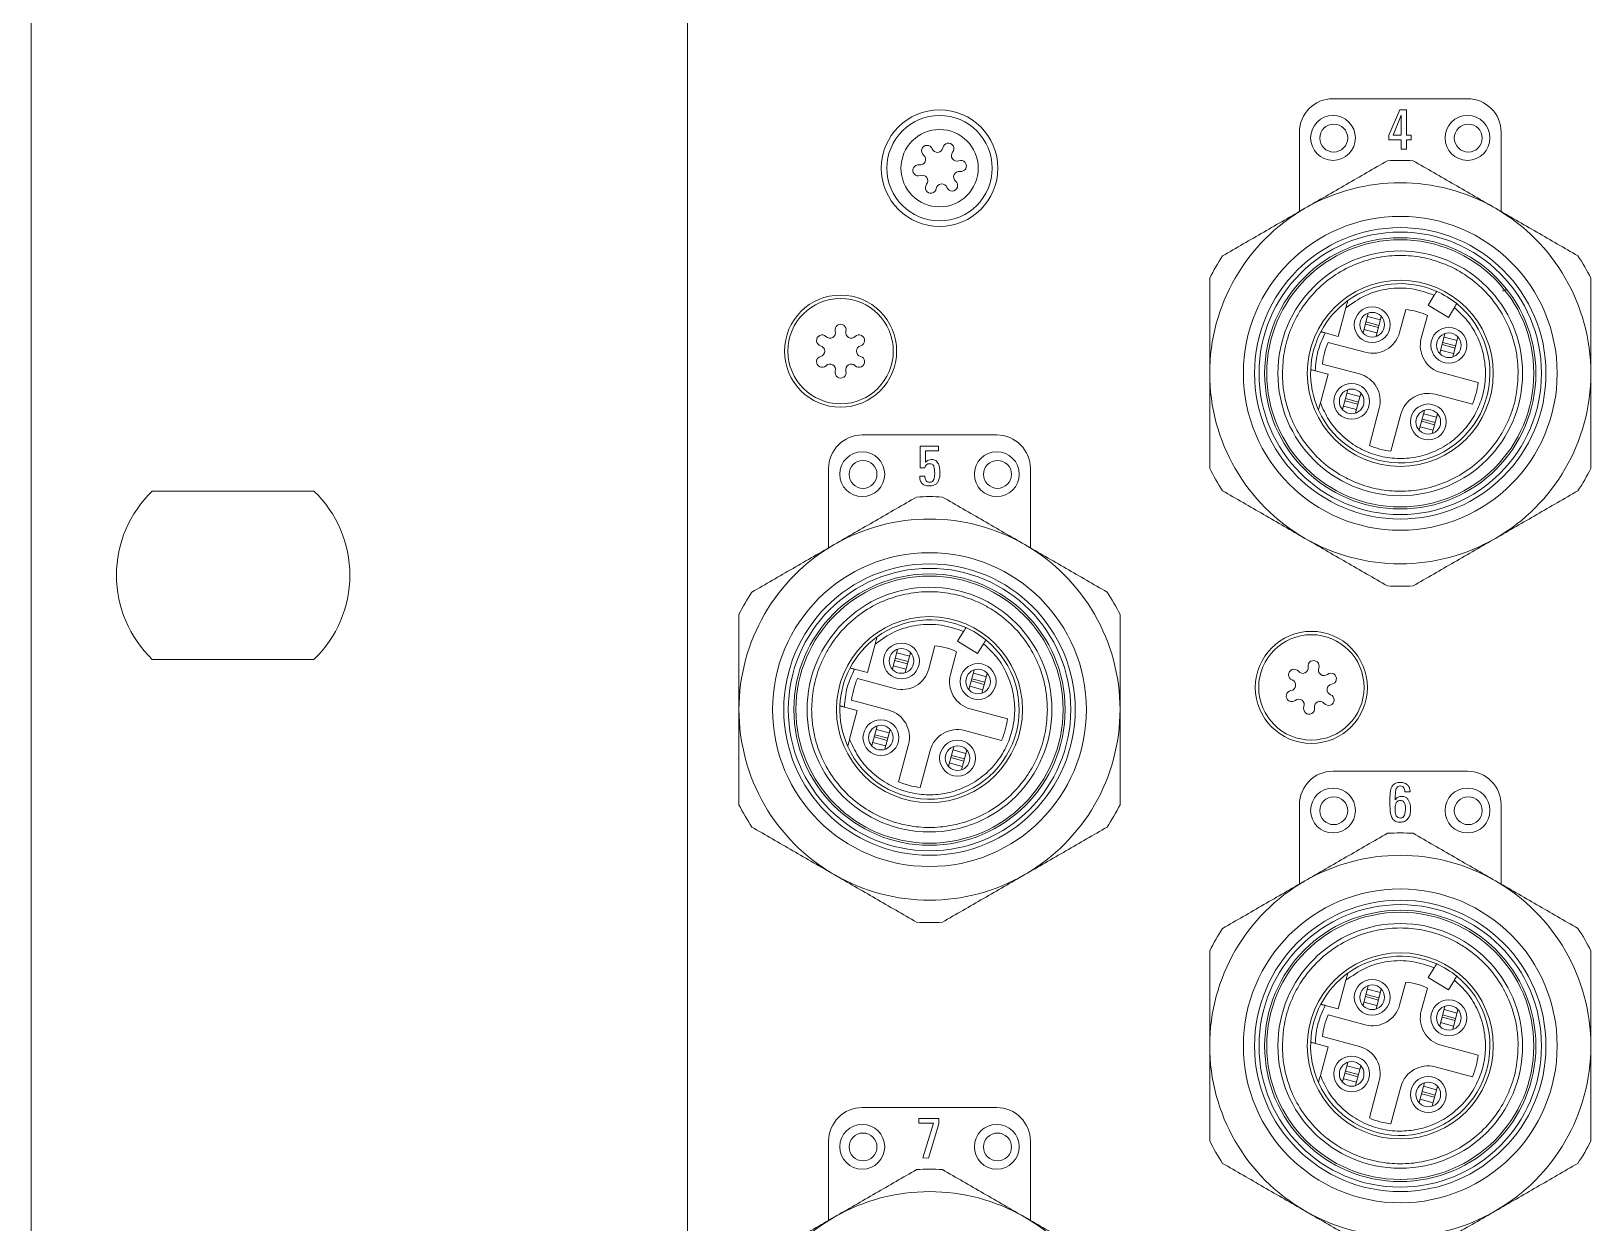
# Model space of a CAD drawing. Extents: x -194 to 239, y -574 to -265.
# Drawn here: x -152.74 to -130.76, y -315.34 to -298.54 of the extents above; entities that cross this region are included whole.
import ezdxf

# ---------------------------------------------------------------- set-up
doc = ezdxf.new("R2010")
doc.units = 0
doc.header["$LTSCALE"] = 0.5
doc.layers.get('0').update_dxf_attribs({"linetype": 'CONTINUOUS'})
doc.layers.add('1', color=7, linetype='CONTINUOUS')
doc.layers.add('UMRISSE', color=7, linetype='CONTINUOUS')

msp = doc.modelspace()

# ---------------------------------------------------------------- linework, layer by layer
at = {"lineweight": 5}
for p, q in [((-143.4931, -294.90931), (-143.4931, -335.5111)), ((-143.49137, -294.92834), (-143.49137, -335.53013))]:
    msp.add_line(p, q, dxfattribs=at)
at = {"color": 7, "linetype": 'Continuous', "lineweight": 5}
for p, q in [((-143.49293, -297.4974), (-143.49293, -335.55088)), ((-132.49408, -299.48857), (-134.39043, -299.48857)), ((-133.60454, -300.00357), (-133.45058, -299.64538)), ((-133.45058, -299.64538), (-133.35473, -299.64538)), ((-133.35473, -299.64538), (-133.35473, -300.00277)), ((-133.42767, -299.72174), (-133.54084, -300.00277)), ((-133.42767, -300.00277), (-133.42767, -299.72174)), ((-134.86452, -299.96266), (-134.86452, -301.07933)), ((-133.60466, -300.06841), (-133.60454, -300.00357)), ((-133.42767, -300.06841), (-133.60466, -300.06841)), ((-133.54084, -300.00277), (-133.42767, -300.00277)), ((-133.42767, -300.1997), (-133.42767, -300.06841)), ((-133.35473, -300.00277), (-133.28966, -300.00277)), ((-133.35473, -300.06841), (-133.35473, -300.1997)), ((-133.28966, -300.06841), (-133.35473, -300.06841)), ((-133.28966, -300.00277), (-133.28966, -300.06841)), ((-132.01999, -301.07933), (-132.01999, -299.96266)), ((-133.35473, -300.1997), (-133.42767, -300.1997)), ((-132.30823, -302.06017), (-132.31002, -302.06685)), ((-132.96217, -302.25933), (-133.04698, -302.39773)), ((-134.31703, -302.83954), (-134.20883, -302.43572)), ((-133.96618, -302.78794), (-133.89256, -302.51318)), ((-133.72166, -302.60806), (-133.90483, -302.55897)), ((-133.70938, -302.56226), (-133.78301, -302.83702)), ((-133.4517, -302.7851), (-133.36533, -302.46277)), ((-133.06005, -302.54457), (-133.14641, -302.8669)), ((-132.76403, -302.57113), (-133.04698, -302.39773)), ((-132.76403, -302.57113), (-132.67922, -302.43273)), ((-133.95391, -302.74215), (-133.77074, -302.79123)), ((-133.75029, -302.71491), (-133.93346, -302.66582)), ((-133.92528, -302.6353), (-133.74211, -302.68438)), ((-134.49956, -302.79063), (-134.31703, -302.83954)), ((-134.45886, -302.92424), (-133.93557, -303.06445)), ((-132.88546, -303.07752), (-132.81183, -302.80276)), ((-132.66956, -303.00449), (-132.85273, -302.9554)), ((-132.84456, -302.92488), (-132.66138, -302.97396)), ((-132.64093, -302.89763), (-132.8241, -302.84855)), ((-132.62866, -302.85184), (-132.70228, -303.1266)), ((-132.87319, -303.03173), (-132.69001, -303.08081)), ((-134.46018, -303.37379), (-134.64271, -303.32489)), ((-134.56839, -303.77761), (-134.46018, -303.37379)), ((-134.01737, -303.36974), (-134.54066, -303.22953)), ((-132.86705, -303.35076), (-132.34376, -303.49098)), ((-134.25576, -303.86867), (-134.18214, -303.5939)), ((-134.01123, -303.68878), (-134.19441, -303.6397)), ((-133.99896, -303.64299), (-134.07259, -303.91775)), ((-132.42556, -303.79627), (-132.94886, -303.65605)), ((-134.24349, -303.82287), (-134.06032, -303.87195)), ((-134.03987, -303.79563), (-134.22304, -303.74655)), ((-134.21486, -303.71602), (-134.03169, -303.7651)), ((-133.87823, -304.37691), (-133.73801, -303.85361)), ((-133.17504, -304.15824), (-133.10141, -303.88348)), ((-133.43272, -303.93541), (-133.57294, -304.45871)), ((-132.95914, -304.08521), (-133.14231, -304.03613)), ((-133.13413, -304.0056), (-132.95096, -304.05468)), ((-132.93051, -303.97836), (-133.11368, -303.92928)), ((-132.91824, -303.93256), (-132.99186, -304.20733)), ((-139.13132, -304.22945), (-141.02767, -304.22945)), ((-133.16276, -304.11245), (-132.97959, -304.16153)), ((-140.21078, -304.6926), (-140.21078, -304.38626)), ((-140.21078, -304.38626), (-139.95493, -304.38626)), ((-139.95493, -304.45191), (-140.13784, -304.45191)), ((-140.13784, -304.45191), (-140.13784, -304.61761)), ((-139.95493, -304.38626), (-139.95493, -304.45191)), ((-141.50176, -304.70354), (-141.50176, -305.82021)), ((-140.14514, -304.6926), (-140.21078, -304.6926)), ((-138.65723, -305.82021), (-138.65723, -304.70354)), ((-134.57623, -304.66046), (-134.57604, -304.65975)), ((-140.21807, -304.8093), (-140.14514, -304.8093)), ((-133.11004, -305.05257), (-133.11022, -305.05324)), ((-138.94551, -306.80101), (-138.94729, -306.80765)), ((-140.95431, -307.58034), (-140.84611, -307.17652)), ((-139.59945, -307.00013), (-139.68426, -307.13853)), ((-139.4013, -307.31192), (-139.68426, -307.13853)), ((-139.4013, -307.31192), (-139.31649, -307.17353)), ((-140.60346, -307.52874), (-140.52984, -307.25398)), ((-140.38756, -307.4557), (-140.57074, -307.40662)), ((-140.56256, -307.37609), (-140.37938, -307.42517)), ((-140.35893, -307.34885), (-140.54211, -307.29977)), ((-140.34666, -307.30306), (-140.42028, -307.57782)), ((-140.08898, -307.52589), (-140.00261, -307.20357)), ((-139.69732, -307.28537), (-139.78369, -307.6077)), ((-141.13684, -307.53143), (-140.95431, -307.58034)), ((-140.59119, -307.48294), (-140.40801, -307.53203)), ((-139.52273, -307.81832), (-139.44911, -307.54356)), ((-139.27821, -307.63843), (-139.46138, -307.58935)), ((-139.26594, -307.59264), (-139.33956, -307.8674)), ((-141.09614, -307.66504), (-140.57284, -307.80525)), ((-139.51046, -307.77252), (-139.32729, -307.8216)), ((-139.30684, -307.74528), (-139.49001, -307.6962)), ((-139.48183, -307.66567), (-139.29866, -307.71475)), ((-141.09746, -308.11459), (-141.27999, -308.06568)), ((-140.65464, -308.11054), (-141.17794, -307.97032)), ((-141.20566, -308.51841), (-141.09746, -308.11459)), ((-139.50433, -308.09156), (-138.98103, -308.23178)), ((-140.89304, -308.60946), (-140.81941, -308.3347)), ((-140.67714, -308.53643), (-140.86032, -308.48735)), ((-140.85214, -308.45682), (-140.66896, -308.5059)), ((-140.64851, -308.42958), (-140.83169, -308.3805)), ((-140.63624, -308.38378), (-140.70986, -308.65854)), ((-139.06283, -308.53707), (-139.58613, -308.39685)), ((-140.88077, -308.56367), (-140.69759, -308.61275)), ((-140.5155, -309.1177), (-140.37529, -308.59441)), ((-140.07, -308.67621), (-140.21021, -309.1995)), ((-139.81231, -308.89904), (-139.73869, -308.62428)), ((-139.56779, -308.71916), (-139.75096, -308.67007)), ((-139.55552, -308.67336), (-139.62914, -308.94812)), ((-139.80004, -308.85325), (-139.61687, -308.90233)), ((-139.59642, -308.82601), (-139.77959, -308.77693)), ((-139.77141, -308.7464), (-139.58824, -308.79548)), ((-132.49408, -308.97033), (-134.39043, -308.97033)), ((-133.30368, -309.25843), (-133.37661, -309.25843)), ((-141.21351, -309.4013), (-141.21331, -309.40055)), ((-134.86452, -309.44442), (-134.86452, -310.56109)), ((-132.01999, -310.56109), (-132.01999, -309.44442)), ((-132.30823, -311.54193), (-132.31002, -311.54861)), ((-132.96217, -311.7411), (-133.04698, -311.8795)), ((-134.31703, -312.3213), (-134.20883, -311.91749)), ((-133.96618, -312.26971), (-133.89256, -311.99495)), ((-133.4517, -312.26686), (-133.36533, -311.94454)), ((-132.76403, -312.05289), (-133.04698, -311.8795)), ((-132.76403, -312.05289), (-132.67922, -311.9145)), ((-133.95391, -312.22391), (-133.77074, -312.27299)), ((-133.75029, -312.19667), (-133.93346, -312.14759)), ((-133.92528, -312.11706), (-133.74211, -312.16614)), ((-133.72166, -312.08982), (-133.90483, -312.04074)), ((-133.70938, -312.04403), (-133.78301, -312.31879)), ((-133.06005, -312.02634), (-133.14641, -312.34866)), ((-134.49956, -312.2724), (-134.31703, -312.3213)), ((-134.45886, -312.406), (-133.93557, -312.54622)), ((-132.88546, -312.55929), (-132.81183, -312.28452)), ((-132.66956, -312.48625), (-132.85273, -312.43717)), ((-132.84456, -312.40664), (-132.66138, -312.45572)), ((-132.64093, -312.3794), (-132.8241, -312.33032)), ((-132.62866, -312.33361), (-132.70228, -312.60837)), ((-132.87319, -312.51349), (-132.69001, -312.56257)), ((-134.46018, -312.85556), (-134.64271, -312.80665)), ((-134.56839, -313.25937), (-134.46018, -312.85556)), ((-134.01737, -312.85151), (-134.54066, -312.71129)), ((-132.86705, -312.83253), (-132.34376, -312.97274)), ((-134.25576, -313.35043), (-134.18214, -313.07567)), ((-134.01123, -313.17054), (-134.19441, -313.12146)), ((-134.24349, -313.30464), (-134.06032, -313.35372)), ((-134.03987, -313.2774), (-134.22304, -313.22831)), ((-134.21486, -313.19779), (-134.03169, -313.24687)), ((-133.99896, -313.12475), (-134.07259, -313.39951)), ((-133.87823, -313.85867), (-133.73801, -313.33537)), ((-132.42556, -313.27803), (-132.94886, -313.13782)), ((-133.43272, -313.41718), (-133.57294, -313.94047)), ((-133.17504, -313.64001), (-133.10141, -313.36525)), ((-132.95914, -313.56698), (-133.14231, -313.51789)), ((-133.13413, -313.48737), (-132.95096, -313.53645)), ((-132.93051, -313.46012), (-133.11368, -313.41104)), ((-132.91824, -313.41433), (-132.99186, -313.68909)), ((-139.13132, -313.71121), (-141.02767, -313.71121)), ((-133.16276, -313.59422), (-132.97959, -313.6433)), ((-140.23072, -313.93367), (-140.23072, -313.86803)), ((-140.23072, -313.86803), (-139.94787, -313.86803)), ((-140.02274, -313.93367), (-140.23072, -313.93367)), ((-140.17556, -314.42235), (-140.02274, -313.93367)), ((-139.94787, -313.93869), (-140.09169, -314.42292)), ((-139.94787, -313.86803), (-139.94787, -313.93869)), ((-141.50176, -314.1853), (-141.50176, -315.30198)), ((-138.65723, -315.30198), (-138.65723, -314.1853)), ((-134.57623, -314.14223), (-134.57604, -314.14152)), ((-140.09169, -314.42292), (-140.17556, -314.42235)), ((-133.11004, -314.53433), (-133.11022, -314.53501))]:
    msp.add_line(p, q, dxfattribs=at)
at = {"color": 7, "linetype": 'Continuous', "lineweight": 5, "flags": 128}
for points in [[(-133.89256, -302.51318), (-133.89232, -302.5123), (-133.89166, -302.50983)], [(-133.70849, -302.55891), (-133.70915, -302.56138), (-133.70938, -302.56226)], [(-133.96708, -302.79129), (-133.96642, -302.78882), (-133.96618, -302.78794)], [(-133.78301, -302.83702), (-133.78324, -302.8379), (-133.78391, -302.84037)], [(-132.81183, -302.80276), (-132.8116, -302.80188), (-132.81094, -302.79941)], [(-132.62776, -302.84849), (-132.62843, -302.85096), (-132.62866, -302.85184)], [(-132.88635, -303.08087), (-132.88569, -303.0784), (-132.88546, -303.07752)], [(-132.70228, -303.1266), (-132.70252, -303.12748), (-132.70318, -303.12995)], [(-134.18214, -303.5939), (-134.1819, -303.59303), (-134.18124, -303.59055)], [(-133.99807, -303.63963), (-133.99873, -303.64211), (-133.99896, -303.64299)], [(-134.25666, -303.87202), (-134.256, -303.86954), (-134.25576, -303.86867)], [(-133.10141, -303.88348), (-133.10118, -303.8826), (-133.10052, -303.88013)], [(-134.07259, -303.91775), (-134.07282, -303.91863), (-134.07348, -303.9211)], [(-132.91734, -303.92921), (-132.918, -303.93169), (-132.91824, -303.93256)], [(-133.17593, -304.1616), (-133.17527, -304.15912), (-133.17504, -304.15824)], [(-132.99186, -304.20733), (-132.9921, -304.20821), (-132.99276, -304.21068)], [(-140.52984, -307.25398), (-140.5296, -307.2531), (-140.52894, -307.25063)], [(-140.34576, -307.29971), (-140.34643, -307.30218), (-140.34666, -307.30306)], [(-140.60436, -307.53209), (-140.60369, -307.52962), (-140.60346, -307.52874)], [(-140.42028, -307.57782), (-140.42052, -307.5787), (-140.42118, -307.58117)], [(-139.44911, -307.54356), (-139.44888, -307.54268), (-139.44821, -307.54021)], [(-139.26504, -307.58929), (-139.2657, -307.59176), (-139.26594, -307.59264)], [(-139.52363, -307.82167), (-139.52297, -307.8192), (-139.52273, -307.81832)], [(-139.33956, -307.8674), (-139.3398, -307.86828), (-139.34046, -307.87075)], [(-140.81941, -308.3347), (-140.81918, -308.33382), (-140.81852, -308.33135)], [(-140.63534, -308.38043), (-140.63601, -308.3829), (-140.63624, -308.38378)], [(-140.89393, -308.61281), (-140.89327, -308.61034), (-140.89304, -308.60946)], [(-140.70986, -308.65854), (-140.7101, -308.65942), (-140.71076, -308.66189)], [(-139.73869, -308.62428), (-139.73845, -308.6234), (-139.73779, -308.62093)], [(-139.55462, -308.67001), (-139.55528, -308.67248), (-139.55552, -308.67336)], [(-139.81321, -308.90239), (-139.81255, -308.89992), (-139.81231, -308.89904)], [(-139.62914, -308.94812), (-139.62937, -308.949), (-139.63004, -308.95147)], [(-133.89256, -311.99495), (-133.89232, -311.99407), (-133.89166, -311.99159)], [(-133.70849, -312.04068), (-133.70915, -312.04315), (-133.70938, -312.04403)], [(-133.96708, -312.27306), (-133.96642, -312.27059), (-133.96618, -312.26971)], [(-133.78301, -312.31879), (-133.78324, -312.31967), (-133.78391, -312.32214)], [(-132.81183, -312.28452), (-132.8116, -312.28365), (-132.81094, -312.28117)], [(-132.62776, -312.33025), (-132.62843, -312.33273), (-132.62866, -312.33361)], [(-132.88635, -312.56264), (-132.88569, -312.56017), (-132.88546, -312.55929)], [(-132.70228, -312.60837), (-132.70252, -312.60925), (-132.70318, -312.61172)], [(-134.18214, -313.07567), (-134.1819, -313.07479), (-134.18124, -313.07232)], [(-133.99807, -313.1214), (-133.99873, -313.12387), (-133.99896, -313.12475)], [(-134.25666, -313.35378), (-134.256, -313.35131), (-134.25576, -313.35043)], [(-134.07259, -313.39951), (-134.07282, -313.40039), (-134.07348, -313.40286)], [(-133.10141, -313.36525), (-133.10118, -313.36437), (-133.10052, -313.3619)], [(-132.91734, -313.41098), (-132.918, -313.41345), (-132.91824, -313.41433)], [(-133.17593, -313.64336), (-133.17527, -313.64089), (-133.17504, -313.64001)], [(-132.99186, -313.68909), (-132.9921, -313.68997), (-132.99276, -313.69244)]]:
    msp.add_lwpolyline(points, dxfattribs=at)
at = {"color": 7, "linetype": 'Continuous', "lineweight": 5}
for centre, radius in [((-139.93727, -300.46835), 0.82175), ((-139.93727, -300.46835), 0.74274), ((-139.93727, -300.46835), 0.54492), ((-134.39043, -300.04167), 0.31606), ((-134.37969, -300.04451), 0.19679), ((-132.49408, -300.04167), 0.31606), ((-132.48334, -300.04451), 0.19679), ((-133.44226, -303.36029), 2.21241), ((-133.44226, -303.36029), 2.05438), ((-133.44226, -303.36029), 1.99117), ((-133.44226, -303.36029), 1.91216), ((-133.44226, -303.36029), 1.88324), ((-133.44226, -303.36029), 1.72521), ((-133.44226, -303.36029), 1.31164), ((-141.33298, -303.04707), 0.79015), ((-141.33298, -303.04707), 0.74274), ((-133.83778, -302.6751), 0.25285), ((-133.83778, -302.6751), 0.17383), ((-132.75706, -302.96468), 0.25285), ((-132.75706, -302.96468), 0.17383), ((-134.12736, -303.75583), 0.25285), ((-134.12736, -303.75583), 0.17383), ((-133.04664, -304.0454), 0.25285), ((-133.04664, -304.0454), 0.17383), ((-141.02767, -304.78255), 0.31606), ((-139.13132, -304.78255), 0.31606), ((-141.01692, -304.7854), 0.19679), ((-139.12057, -304.7854), 0.19679), ((-140.07949, -308.10117), 2.21241), ((-140.07949, -308.10117), 2.05438), ((-140.07949, -308.10117), 1.99117), ((-140.07949, -308.10117), 1.91216), ((-140.07949, -308.10117), 1.88324), ((-140.07949, -308.10117), 1.72521), ((-140.07949, -308.10117), 1.31164), ((-140.47506, -307.4159), 0.25285), ((-134.69575, -307.78796), 0.79015), ((-134.69575, -307.78796), 0.74274), ((-140.47506, -307.4159), 0.17383), ((-139.39434, -307.70548), 0.25285), ((-139.39434, -307.70548), 0.17383), ((-140.76464, -308.49662), 0.25285), ((-140.76464, -308.49662), 0.17383), ((-139.68391, -308.7862), 0.25285), ((-139.68391, -308.7862), 0.17383), ((-134.39043, -309.52344), 0.31606), ((-134.37969, -309.52628), 0.19679), ((-132.49408, -309.52344), 0.31606), ((-132.48334, -309.52628), 0.19679), ((-133.44226, -312.84205), 2.21241), ((-133.44226, -312.84205), 2.05438), ((-133.44226, -312.84205), 1.99117), ((-133.44226, -312.84205), 1.91216), ((-133.44226, -312.84205), 1.88324), ((-133.44226, -312.84205), 1.72521), ((-133.44226, -312.84205), 1.31164), ((-133.83778, -312.15687), 0.25285), ((-133.83778, -312.15687), 0.17383), ((-132.75706, -312.44645), 0.25285), ((-132.75706, -312.44645), 0.17383), ((-134.12736, -313.23759), 0.25285), ((-134.12736, -313.23759), 0.17383), ((-133.04664, -313.52717), 0.25285), ((-133.04664, -313.52717), 0.17383), ((-141.02767, -314.26432), 0.31606), ((-139.13132, -314.26432), 0.31606), ((-141.01692, -314.26716), 0.19679), ((-139.12057, -314.26716), 0.19679)]:
    msp.add_circle(centre, radius, dxfattribs=at)
for centre, radius, start, end in [((-134.39043, -299.96266), 0.47409, 90, 180), ((-132.49408, -299.96266), 0.47409, 0, 90), ((-140.1139, -300.22426), 0.07798, 20.891459, 230.891459), ((-139.8142, -300.19334), 0.07798, 320.891459, 170.891459), ((-140.21228, -300.34528), 0.07798, 260.891459, 50.891459), ((-139.96819, -300.16865), 0.07798, 200.891459, 350.891459), ((-139.69318, -300.29172), 0.07798, 140.891459, 290.891459), ((-139.63757, -300.43742), 0.07798, 260.891459, 110.891459), ((-133.44226, -303.36029), 3.00256, 86.525352, 93.474648), ((-140.23697, -300.49928), 0.07798, 80.891459, 290.891459), ((-140.18135, -300.64498), 0.07798, 320.891459, 110.891459), ((-139.66226, -300.59142), 0.07798, 80.891459, 230.891459), ((-140.06033, -300.74336), 0.07798, 140.891459, 350.891459), ((-139.90634, -300.76805), 0.07798, 20.891459, 170.891459), ((-139.76063, -300.71243), 0.07798, 200.891459, 50.891459), ((-133.44226, -303.36029), 2.6865, 60, 120), ((-133.44226, -303.36029), 2.6865, 120, 180), ((-133.44226, -303.36029), 2.6865, 0, 60), ((-133.44226, -303.36029), 3.00256, 146.525352, 153.474648), ((-133.44226, -303.36029), 3.00256, 26.525352, 33.474648), ((-133.44221, -303.36025), 1.26424, 66.041831, 125.805033), ((-133.44221, -303.36025), 1.26424, 125.805033, 152.364375), ((-133.44221, -303.36025), 1.26424, 50.958169, 66.041831), ((-131.98977, -302.15266), 0.04741, 255, 338.435423), ((-133.44221, -303.36025), 1.26424, 204.194967, 50.958169), ((-133.44221, -303.36025), 0.90077, 64.895817, 85.104183), ((-141.48367, -302.78617), 0.07798, 225.008106, 15.008106), ((-141.33303, -302.74578), 0.07798, 345.008106, 195.008106), ((-141.18237, -302.78613), 0.07798, 165.008106, 315.008106), ((-133.44221, -303.36025), 1.26424, 152.364375, 177.635625), ((-133.83331, -302.68284), 0.39507, 255, 345), ((-141.59393, -302.89646), 0.07798, 45.008106, 255.008106), ((-141.63427, -303.04712), 0.07798, 285.008106, 75.008106), ((-141.07208, -302.89639), 0.07798, 285.008106, 135.008106), ((-141.03169, -303.04703), 0.07798, 105.008106, 255.008106), ((-133.44221, -303.36025), 1.10621, 156.786789, 173.213211), ((-132.7648, -302.96915), 0.39507, 165, 255), ((-141.59389, -303.19776), 0.07798, 105.008106, 315.008106), ((-141.07204, -303.19768), 0.07798, 225.008106, 75.008106), ((-141.48359, -303.30802), 0.07798, 345.008106, 135.008106), ((-141.33294, -303.34836), 0.07798, 165.008106, 15.008106), ((-141.1823, -303.30798), 0.07798, 45.008106, 195.008106), ((-133.44226, -303.36029), 2.6865, 180, 240), ((-133.44221, -303.36025), 1.26424, 177.635625, 204.194967), ((-134.11962, -303.75136), 0.39507, 345, 75), ((-133.44226, -303.36029), 2.6865, 300, 0), ((-133.05111, -304.03766), 0.39507, 75, 165), ((-133.44221, -303.36025), 1.10621, 336.786789, 353.213211), ((-141.02767, -304.70354), 0.47409, 90, 180), ((-139.13132, -304.70354), 0.47409, 0, 90), ((-133.44221, -303.36025), 1.10621, 246.786789, 263.213211), ((-133.44226, -303.36029), 3.00256, 206.525352, 213.474648), ((-133.44226, -303.36029), 3.00256, 326.525352, 333.474648), ((-140.07949, -308.10117), 3.00256, 86.525352, 93.474648), ((-140.07949, -308.10117), 2.6865, 60, 120), ((-140.07949, -308.10117), 2.6865, 120, 180), ((-140.07949, -308.10117), 2.6865, 0, 60), ((-133.44226, -303.36029), 2.6865, 240, 300), ((-140.07949, -308.10117), 3.00256, 146.525352, 153.474648), ((-140.07949, -308.10117), 3.00256, 26.525352, 33.474648), ((-133.44226, -303.36029), 3.00256, 266.525352, 273.474648), ((-140.07949, -308.10105), 1.26424, 66.041831, 125.805033), ((-140.07949, -308.10105), 1.26424, 50.958169, 66.041831), ((-140.07949, -308.10105), 1.26424, 204.194967, 50.958169), ((-140.07949, -308.10105), 1.26424, 125.805033, 152.364375), ((-140.07949, -308.10105), 0.90077, 64.895817, 85.104183), ((-140.07949, -308.10105), 1.26424, 152.364375, 177.635625), ((-140.47059, -307.42364), 0.39507, 255, 345), ((-139.40208, -307.70995), 0.39507, 165, 255), ((-134.93925, -307.61052), 0.07798, 38.920659, 248.920659), ((-134.81791, -307.51254), 0.07798, 218.920659, 8.920659), ((-134.66384, -307.48836), 0.07798, 338.920659, 188.920659), ((-134.51832, -307.54445), 0.07798, 158.920659, 308.920659), ((-134.42033, -307.66579), 0.07798, 278.920659, 128.920659), ((-140.07949, -308.10105), 1.10621, 156.786789, 173.213211), ((-134.97116, -307.91012), 0.07798, 98.920659, 308.920659), ((-134.99534, -307.75605), 0.07798, 278.920659, 68.920659), ((-134.39615, -307.81986), 0.07798, 98.920659, 248.920659), ((-140.07949, -308.10105), 1.26424, 177.635625, 204.194967), ((-134.87318, -308.03146), 0.07798, 338.920659, 128.920659), ((-134.72766, -308.08755), 0.07798, 158.920659, 8.920659), ((-134.57358, -308.06337), 0.07798, 38.920659, 188.920659), ((-134.45224, -307.96539), 0.07798, 218.920659, 68.920659), ((-140.07949, -308.10117), 2.6865, 180, 240), ((-140.7569, -308.49215), 0.39507, 345, 75), ((-140.07949, -308.10105), 1.10621, 336.786789, 353.213211), ((-140.07949, -308.10117), 2.6865, 300, 0), ((-139.68838, -308.77846), 0.39507, 75, 165), ((-140.07949, -308.10105), 1.10621, 246.786789, 263.213211), ((-134.39043, -309.44442), 0.47409, 90, 180), ((-132.49408, -309.44442), 0.47409, 0, 90), ((-140.07949, -308.10117), 3.00256, 206.525352, 213.474648), ((-140.07949, -308.10117), 3.00256, 326.525352, 333.474648), ((-133.44226, -312.84205), 3.00256, 86.525352, 93.474648), ((-133.44226, -312.84205), 2.6865, 60, 120), ((-140.07949, -308.10117), 2.6865, 240, 300), ((-133.44226, -312.84205), 2.6865, 120, 180), ((-133.44226, -312.84205), 2.6865, 0, 60), ((-140.07949, -308.10117), 3.00256, 266.525352, 273.474648), ((-133.44226, -312.84205), 3.00256, 146.525352, 153.474648), ((-133.44226, -312.84205), 3.00256, 26.525352, 33.474648), ((-133.44221, -312.84202), 1.26424, 66.041831, 125.805033), ((-133.44221, -312.84202), 1.26424, 50.958169, 66.041831), ((-133.44221, -312.84202), 1.26424, 204.194967, 50.958169), ((-133.44221, -312.84202), 1.26424, 125.805033, 152.364375), ((-133.44221, -312.84202), 0.90077, 64.895817, 85.104183), ((-133.44221, -312.84202), 1.26424, 152.364375, 177.635625), ((-133.44221, -312.84202), 1.10621, 156.786789, 173.213211), ((-133.83331, -312.16461), 0.39507, 255, 345), ((-132.7648, -312.45092), 0.39507, 165, 255), ((-133.44226, -312.84205), 2.6865, 180, 240), ((-133.44221, -312.84202), 1.26424, 177.635625, 204.194967), ((-134.11962, -313.23312), 0.39507, 345, 75), ((-133.44226, -312.84205), 2.6865, 300, 0), ((-133.44221, -312.84202), 1.10621, 336.786789, 353.213211), ((-133.05111, -313.51943), 0.39507, 75, 165), ((-141.02767, -314.1853), 0.47409, 90, 180), ((-139.13132, -314.1853), 0.47409, 0, 90), ((-133.44221, -312.84202), 1.10621, 246.786789, 263.213211), ((-133.44226, -312.84205), 3.00256, 206.525352, 213.474648), ((-133.44226, -312.84205), 3.00256, 326.525352, 333.474648), ((-140.07949, -317.58294), 3.00256, 86.525352, 93.474648), ((-140.07949, -317.58294), 2.6865, 60, 120), ((-140.07949, -317.58294), 2.6865, 120, 180), ((-140.07949, -317.58294), 2.6865, 0, 60), ((-133.44226, -312.84205), 2.6865, 240, 300)]:
    msp.add_arc(centre, radius, start, end, dxfattribs=at)
for points, knots in [([(-133.62423, -300.36325), (-133.8169, -300.47448), (-134.20289, -300.69733), (-134.59108, -300.92146), (-134.78551, -301.03371)], [0, 0, 0, 0, 0.49915657, 1, 1, 1, 1]), ([(-132.09901, -301.03371), (-132.29274, -300.92186), (-132.68093, -300.69774), (-133.06692, -300.47489), (-133.26028, -300.36325)], [0, 0, 0, 0, 0.49905015, 1, 1, 1, 1]), ([(-134.78551, -301.03371), (-134.97924, -301.14556), (-135.36743, -301.36969), (-135.75342, -301.59254), (-135.94678, -301.70417)], [0, 0, 0, 0, 0.49905037, 1, 1, 1, 1]), ([(-130.93773, -301.70417), (-131.1304, -301.59294), (-131.51639, -301.37009), (-131.90458, -301.14596), (-132.09901, -301.03371)], [0, 0, 0, 0, 0.49915641, 1, 1, 1, 1]), ([(-131.78026, -303.36029), (-131.78273, -303.29047), (-131.78765, -303.1514), (-131.82833, -302.94582), (-131.9058, -302.70692), (-132.0428, -302.44245), (-132.25863, -302.17673), (-132.48095, -301.99621), (-132.6764, -301.88204), (-132.87618, -301.79106), (-133.13211, -301.71742), (-133.44225, -301.689), (-133.75244, -301.71745), (-134.06219, -301.80649), (-134.36005, -301.96081), (-134.62584, -302.17666), (-134.80629, -302.39898), (-134.92057, -302.59443), (-135.01113, -302.79421), (-135.08783, -303.05014), (-135.09889, -303.25893), (-135.10425, -303.36029)], [0, 0, 0, 0, 0.04014118, 0.07995485, 0.1200812, 0.18437832, 0.25003991, 0.31570167, 0.34787537, 0.38008135, 0.44181202, 0.50005408, 0.55829625, 0.62002703, 0.68432415, 0.74998582, 0.81564734, 0.84782129, 0.88002707, 0.94175795, 1, 1, 1, 1]), ([(-136.12876, -302.01936), (-136.12876, -302.24184), (-136.12876, -302.68754), (-136.12876, -303.13579), (-136.12876, -303.36029)], [0, 0, 0, 0, 0.49915689, 1, 1, 1, 1]), ([(-130.75576, -303.36029), (-130.75576, -303.13659), (-130.75576, -302.68834), (-130.75576, -302.24264), (-130.75576, -302.01936)], [0, 0, 0, 0, 0.49905059, 1, 1, 1, 1]), ([(-134.20883, -302.43572), (-134.11999, -302.37309), (-133.93882, -302.24535), (-133.61243, -302.15718), (-133.2744, -302.15134), (-133.0649, -302.2238), (-132.96217, -302.25933)], [0, 0, 0, 0, 0.24518242, 0.49999982, 0.75481715, 1, 1, 1, 1]), ([(-134.1836, -302.34157), (-134.18489, -302.34638), (-134.18797, -302.35786), (-134.19678, -302.39077), (-134.2042, -302.41846), (-134.20883, -302.43572)], [0, 0, 0, 0, 0.21328352, 0.50944081, 1, 1, 1, 1]), ([(-132.92884, -302.20494), (-132.92921, -302.20553), (-132.92993, -302.20672), (-132.9356, -302.21597), (-132.94396, -302.2296), (-132.95334, -302.24492), (-132.95962, -302.25516), (-132.96217, -302.25933)], [0, 0, 0, 0, 0.21230229, 0.42456472, 0.63764111, 0.85247784, 1, 1, 1, 1]), ([(-132.67922, -302.43273), (-132.61424, -302.4936), (-132.48134, -302.61811), (-132.33947, -302.8589), (-132.25237, -303.12791), (-132.23152, -303.40808), (-132.27377, -303.6784), (-132.3739, -303.93082), (-132.52997, -304.15806), (-132.73921, -304.34777), (-132.98696, -304.48339), (-133.25277, -304.55647), (-133.52405, -304.56846), (-133.79331, -304.5199), (-134.05123, -304.4085), (-134.2769, -304.23814), (-134.45799, -304.02526), (-134.53213, -303.85893), (-134.56839, -303.77761)], [0, 0, 0, 0, 0.06049975, 0.12374566, 0.18816032, 0.25198528, 0.31355452, 0.37329341, 0.43578294, 0.49999985, 0.56421675, 0.62670656, 0.68644534, 0.74801461, 0.81183959, 0.87625427, 0.93950006, 1, 1, 1, 1]), ([(-132.64588, -302.37834), (-132.64625, -302.37893), (-132.64698, -302.38012), (-132.65264, -302.38937), (-132.661, -302.403), (-132.67038, -302.41832), (-132.67666, -302.42856), (-132.67922, -302.43273)], [0, 0, 0, 0, 0.21230273, 0.4245686, 0.63764081, 0.85248369, 1, 1, 1, 1]), ([(-134.56222, -302.77384), (-134.56155, -302.77402), (-134.56021, -302.77438), (-134.54983, -302.77716), (-134.53447, -302.78127), (-134.51678, -302.78602), (-134.5047, -302.78925), (-134.49956, -302.79063)], [0, 0, 0, 0, 0.20800302, 0.41594623, 0.62603233, 0.84098958, 1, 1, 1, 1]), ([(-134.64271, -303.32489), (-134.63444, -303.23167), (-134.6179, -303.04523), (-134.53901, -302.8755), (-134.49956, -302.79063)], [0, 0, 0, 0, 0.50000032, 1, 1, 1, 1]), ([(-136.12876, -303.36029), (-136.12876, -303.58399), (-136.12876, -304.03224), (-136.12876, -304.47794), (-136.12876, -304.70121)], [0, 0, 0, 0, 0.49905059, 1, 1, 1, 1]), ([(-135.10425, -303.36029), (-135.10178, -303.43011), (-135.09687, -303.56917), (-135.05619, -303.77476), (-134.97872, -304.01366), (-134.84171, -304.27812), (-134.62589, -304.54384), (-134.40357, -304.72436), (-134.20811, -304.83853), (-134.00834, -304.92952), (-133.7524, -305.00315), (-133.44227, -305.03158), (-133.13208, -305.00313), (-132.82233, -304.91408), (-132.52447, -304.75976), (-132.25868, -304.54391), (-132.07822, -304.3216), (-131.96395, -304.12614), (-131.87339, -303.92637), (-131.79668, -303.67044), (-131.78563, -303.46165), (-131.78026, -303.36029)], [0, 0, 0, 0, 0.04014117, 0.07995486, 0.12008121, 0.18437838, 0.2500399, 0.31570157, 0.34787547, 0.38008124, 0.44181202, 0.50005419, 0.55829624, 0.62002692, 0.68432404, 0.7499858, 0.81564738, 0.84782128, 0.88002706, 0.94175794, 1, 1, 1, 1]), ([(-134.70537, -303.3081), (-134.7047, -303.30828), (-134.70337, -303.30864), (-134.69298, -303.31142), (-134.67762, -303.31553), (-134.65993, -303.32027), (-134.64785, -303.32351), (-134.64271, -303.32489)], [0, 0, 0, 0, 0.20800276, 0.41594372, 0.6260313, 0.84099017, 1, 1, 1, 1]), ([(-130.75576, -304.70121), (-130.75576, -304.47874), (-130.75576, -304.03304), (-130.75576, -303.58479), (-130.75576, -303.36029)], [0, 0, 0, 0, 0.49915689, 1, 1, 1, 1]), ([(-134.56839, -303.77761), (-134.57354, -303.79685), (-134.5809, -303.82433), (-134.58911, -303.85495), (-134.59304, -303.86963), (-134.59508, -303.87725), (-134.5953, -303.87804), (-134.59539, -303.87839)], [0, 0, 0, 0, 0.44306046, 0.63293415, 0.79491397, 0.91059773, 1, 1, 1, 1]), ([(-140.07744, -304.63425), (-140.08668, -304.63493), (-140.10512, -304.63629), (-140.12699, -304.65148), (-140.14001, -304.67152), (-140.14343, -304.68557), (-140.14514, -304.6926)], [0, 0, 0, 0, 0.28017246, 0.55902255, 0.77935798, 1, 1, 1, 1]), ([(-140.13784, -304.61761), (-140.132, -304.61009), (-140.12028, -304.59499), (-140.08874, -304.58033), (-140.06453, -304.57758), (-140.04975, -304.5759)], [0, 0, 0, 0, 0.27893886, 0.55988457, 1, 1, 1, 1]), ([(-140.01613, -304.67527), (-140.01911, -304.66844), (-140.02505, -304.6548), (-140.04635, -304.63712), (-140.06566, -304.63534), (-140.07744, -304.63425)], [0, 0, 0, 0, 0.2808505, 0.56094425, 1, 1, 1, 1]), ([(-140.04975, -304.5759), (-140.03954, -304.5765), (-140.01913, -304.5777), (-139.99054, -304.59021), (-139.96785, -304.61136), (-139.94758, -304.64707), (-139.93545, -304.69729), (-139.93423, -304.73798), (-139.93362, -304.75835)], [0, 0, 0, 0, 0.12502206, 0.24982644, 0.37466434, 0.49975114, 0.74960239, 1, 1, 1, 1]), ([(-140.00656, -304.77613), (-140.00647, -304.75709), (-140.00631, -304.72313), (-140.01313, -304.68988), (-140.01613, -304.67527)], [0, 0, 0, 0, 0.56055043, 1, 1, 1, 1]), ([(-139.93362, -304.75835), (-139.93379, -304.78288), (-139.9341, -304.82662), (-139.94921, -304.86756), (-139.95584, -304.88554)], [0, 0, 0, 0, 0.56081212, 1, 1, 1, 1]), ([(-140.19277, -304.90673), (-140.20158, -304.8896), (-140.21737, -304.85889), (-140.21786, -304.8245), (-140.21807, -304.8093)], [0, 0, 0, 0, 0.55801934, 1, 1, 1, 1]), ([(-140.08257, -304.94788), (-140.10605, -304.94714), (-140.14783, -304.94583), (-140.17908, -304.91864), (-140.19277, -304.90673)], [0, 0, 0, 0, 0.56185522, 1, 1, 1, 1]), ([(-140.14514, -304.8093), (-140.14341, -304.8303), (-140.14125, -304.8566), (-140.12312, -304.88185), (-140.10627, -304.8944), (-140.0906, -304.89585), (-140.08018, -304.89682)], [0, 0, 0, 0, 0.49899056, 0.62469125, 0.75021562, 1, 1, 1, 1]), ([(-139.95584, -304.88554), (-139.96379, -304.89703), (-139.9797, -304.92002), (-140.02491, -304.94414), (-140.0607, -304.94646), (-140.08257, -304.94788)], [0, 0, 0, 0, 0.27990055, 0.55990662, 1, 1, 1, 1]), ([(-140.08018, -304.89682), (-140.07277, -304.89636), (-140.05797, -304.89545), (-140.03295, -304.88393), (-140.02342, -304.86695), (-140.01761, -304.85659)], [0, 0, 0, 0, 0.28126533, 0.56174693, 1, 1, 1, 1]), ([(-140.01761, -304.85659), (-140.01374, -304.84182), (-140.00681, -304.81542), (-140.00663, -304.78815), (-140.00656, -304.77613)], [0, 0, 0, 0, 0.55921766, 1, 1, 1, 1]), ([(-140.26147, -305.10413), (-140.45414, -305.21537), (-140.84012, -305.43822), (-141.22832, -305.66234), (-141.42274, -305.77459)], [0, 0, 0, 0, 0.49915677, 1, 1, 1, 1]), ([(-138.73624, -305.77459), (-138.92997, -305.66274), (-139.31817, -305.43862), (-139.70416, -305.21577), (-139.89752, -305.10413)], [0, 0, 0, 0, 0.49905004, 1, 1, 1, 1]), ([(-135.94678, -305.0164), (-135.75411, -305.12764), (-135.36813, -305.35049), (-134.97993, -305.57461), (-134.78551, -305.68687)], [0, 0, 0, 0, 0.49915668, 1, 1, 1, 1]), ([(-132.09901, -305.68687), (-131.90528, -305.57502), (-131.51708, -305.35089), (-131.13109, -305.12804), (-130.93773, -305.0164)], [0, 0, 0, 0, 0.49905042, 1, 1, 1, 1]), ([(-141.42274, -305.77459), (-141.61647, -305.88644), (-142.00467, -306.11057), (-142.39066, -306.33342), (-142.58402, -306.44505)], [0, 0, 0, 0, 0.49905024, 1, 1, 1, 1]), ([(-137.57497, -306.44505), (-137.76764, -306.33382), (-138.15362, -306.11097), (-138.54182, -305.88684), (-138.73624, -305.77459)], [0, 0, 0, 0, 0.49915687, 1, 1, 1, 1]), ([(-134.78551, -305.68687), (-134.59178, -305.79871), (-134.20358, -306.02284), (-133.81759, -306.24569), (-133.62423, -306.35733)], [0, 0, 0, 0, 0.49905004, 1, 1, 1, 1]), ([(-133.26028, -306.35733), (-133.06761, -306.24609), (-132.68163, -306.02324), (-132.29343, -305.79912), (-132.09901, -305.68687)], [0, 0, 0, 0, 0.49915668, 1, 1, 1, 1]), ([(-138.4175, -308.10117), (-138.41997, -308.03135), (-138.42489, -307.89229), (-138.46556, -307.6867), (-138.54303, -307.4478), (-138.68004, -307.18334), (-138.89586, -306.91762), (-139.11819, -306.73709), (-139.31364, -306.62293), (-139.51342, -306.53194), (-139.76935, -306.45831), (-140.07949, -306.42988), (-140.38967, -306.45833), (-140.69942, -306.54738), (-140.99728, -306.70169), (-141.26307, -306.91755), (-141.44353, -307.13986), (-141.55781, -307.33531), (-141.64836, -307.53509), (-141.72507, -307.79102), (-141.73612, -307.99981), (-141.74149, -308.10117)], [0, 0, 0, 0, 0.04014117, 0.07995483, 0.12008109, 0.18437833, 0.25003996, 0.31570155, 0.34787544, 0.38008131, 0.44181203, 0.50005413, 0.55829622, 0.62002699, 0.68432416, 0.74998575, 0.81564738, 0.8478213, 0.88002719, 0.94175785, 1, 1, 1, 1]), ([(-142.76599, -306.76025), (-142.76599, -306.98272), (-142.76599, -307.42842), (-142.76599, -307.87667), (-142.76599, -308.10117)], [0, 0, 0, 0, 0.49915667, 1, 1, 1, 1]), ([(-140.84611, -307.17652), (-140.75727, -307.11388), (-140.5761, -306.98615), (-140.24971, -306.89797), (-139.91168, -306.89214), (-139.70218, -306.9646), (-139.59945, -307.00013)], [0, 0, 0, 0, 0.24518244, 0.50000002, 0.75481742, 1, 1, 1, 1]), ([(-139.56612, -306.94574), (-139.56648, -306.94633), (-139.56721, -306.94752), (-139.57288, -306.95677), (-139.58123, -306.9704), (-139.59062, -306.98572), (-139.5969, -306.99596), (-139.59945, -307.00013)], [0, 0, 0, 0, 0.21230252, 0.4245677, 0.63764112, 0.85248406, 1, 1, 1, 1]), ([(-137.39299, -308.10117), (-137.39299, -307.87747), (-137.39299, -307.42922), (-137.39299, -306.98352), (-137.39299, -306.76025)], [0, 0, 0, 0, 0.49904993, 1, 1, 1, 1]), ([(-139.31649, -307.17353), (-139.25152, -307.2344), (-139.11862, -307.35891), (-138.97674, -307.5997), (-138.88964, -307.8687), (-138.8688, -308.14888), (-138.91105, -308.4192), (-139.01118, -308.67161), (-139.16724, -308.89886), (-139.37648, -309.08857), (-139.62424, -309.22418), (-139.89005, -309.29727), (-140.16133, -309.30926), (-140.43059, -309.2607), (-140.6885, -309.14929), (-140.91418, -308.97894), (-141.09526, -308.76606), (-141.16941, -308.59973), (-141.20566, -308.51841)], [0, 0, 0, 0, 0.0604999, 0.12374565, 0.18816034, 0.25198529, 0.31355466, 0.37329343, 0.43578304, 0.50000003, 0.56421692, 0.62670657, 0.68644542, 0.74801468, 0.81183962, 0.87625437, 0.93950019, 1, 1, 1, 1]), ([(-140.82088, -307.08236), (-140.82216, -307.08717), (-140.82524, -307.09866), (-140.83406, -307.13157), (-140.84148, -307.15926), (-140.84611, -307.17652)], [0, 0, 0, 0, 0.21328359, 0.50944291, 1, 1, 1, 1]), ([(-139.28316, -307.11914), (-139.28352, -307.11973), (-139.28425, -307.12092), (-139.28992, -307.13017), (-139.29827, -307.1438), (-139.30766, -307.15911), (-139.31394, -307.16936), (-139.31649, -307.17353)], [0, 0, 0, 0, 0.21230285, 0.42456835, 0.6376421, 0.85248537, 1, 1, 1, 1]), ([(-141.27999, -308.06568), (-141.27172, -307.97246), (-141.25517, -307.78603), (-141.17628, -307.61629), (-141.13684, -307.53143)], [0, 0, 0, 0, 0.49999975, 1, 1, 1, 1]), ([(-141.19949, -307.51464), (-141.19882, -307.51482), (-141.19749, -307.51518), (-141.1871, -307.51796), (-141.17175, -307.52207), (-141.15406, -307.52681), (-141.14197, -307.53005), (-141.13684, -307.53143)], [0, 0, 0, 0, 0.2080032, 0.41594599, 0.62603192, 0.84099134, 1, 1, 1, 1]), ([(-141.34265, -308.0489), (-141.34198, -308.04907), (-141.34064, -308.04943), (-141.33026, -308.05222), (-141.3149, -308.05633), (-141.29721, -308.06107), (-141.28513, -308.06431), (-141.27999, -308.06568)], [0, 0, 0, 0, 0.20800279, 0.41594616, 0.6260308, 0.84099146, 1, 1, 1, 1]), ([(-142.76599, -308.10117), (-142.76599, -308.32487), (-142.76599, -308.77312), (-142.76599, -309.21882), (-142.76599, -309.44209)], [0, 0, 0, 0, 0.49905015, 1, 1, 1, 1]), ([(-141.74149, -308.10117), (-141.73902, -308.17099), (-141.7341, -308.31005), (-141.69343, -308.51564), (-141.61595, -308.75454), (-141.47895, -309.019), (-141.26312, -309.28472), (-141.0408, -309.46525), (-140.84535, -309.57941), (-140.64557, -309.6704), (-140.38964, -309.74403), (-140.0795, -309.77246), (-139.76932, -309.74401), (-139.45956, -309.65496), (-139.1617, -309.50065), (-138.89591, -309.28479), (-138.71546, -309.06248), (-138.60118, -308.86703), (-138.51063, -308.66725), (-138.43392, -308.41132), (-138.42286, -308.20253), (-138.4175, -308.10117)], [0, 0, 0, 0, 0.04014117, 0.07995474, 0.1200811, 0.18437826, 0.2500399, 0.31570158, 0.34787547, 0.38008125, 0.44181203, 0.50005415, 0.55829626, 0.62002699, 0.68432416, 0.74998583, 0.81564747, 0.84782137, 0.88002717, 0.94175795, 1, 1, 1, 1]), ([(-137.39299, -309.44209), (-137.39299, -309.21962), (-137.39299, -308.77392), (-137.39299, -308.32567), (-137.39299, -308.10117)], [0, 0, 0, 0, 0.49915689, 1, 1, 1, 1]), ([(-141.20566, -308.51841), (-141.21082, -308.53764), (-141.21818, -308.56512), (-141.22639, -308.59575), (-141.23032, -308.61043), (-141.23236, -308.61805), (-141.23257, -308.61884), (-141.23267, -308.61919)], [0, 0, 0, 0, 0.4430576, 0.63293098, 0.79491462, 0.91059701, 1, 1, 1, 1]), ([(-133.54619, -309.16772), (-133.53827, -309.16008), (-133.52242, -309.14481), (-133.48538, -309.12983), (-133.4572, -309.12816), (-133.43998, -309.12715)], [0, 0, 0, 0, 0.27987896, 0.55999878, 1, 1, 1, 1]), ([(-133.43998, -309.12715), (-133.41988, -309.12862), (-133.37978, -309.13157), (-133.33217, -309.1651), (-133.30684, -309.21122), (-133.30474, -309.24268), (-133.30368, -309.25843)], [0, 0, 0, 0, 0.28038312, 0.5593906, 0.77935144, 1, 1, 1, 1]), ([(-133.58813, -309.40875), (-133.58814, -309.38293), (-133.58815, -309.33683), (-133.58481, -309.29085), (-133.58334, -309.27063)], [0, 0, 0, 0, 0.560075, 1, 1, 1, 1]), ([(-133.58334, -309.27063), (-133.5803, -309.2499), (-133.57488, -309.21295), (-133.55495, -309.18152), (-133.54619, -309.16772)], [0, 0, 0, 0, 0.56078377, 1, 1, 1, 1]), ([(-133.44078, -309.1782), (-133.45064, -309.17914), (-133.47033, -309.18101), (-133.50038, -309.20932), (-133.51342, -309.27864), (-133.51449, -309.33648), (-133.51519, -309.37513)], [0, 0, 0, 0, 0.1245987, 0.24886165, 0.49811672, 1, 1, 1, 1]), ([(-133.51519, -309.37513), (-133.5093, -309.36691), (-133.49751, -309.35048), (-133.46744, -309.32873), (-133.44125, -309.32584), (-133.42528, -309.32407)], [0, 0, 0, 0, 0.28087019, 0.56133911, 1, 1, 1, 1]), ([(-133.44306, -309.38242), (-133.45024, -309.38292), (-133.46459, -309.3839), (-133.48805, -309.39651), (-133.49712, -309.41289), (-133.50266, -309.42288)], [0, 0, 0, 0, 0.28092942, 0.56125506, 1, 1, 1, 1]), ([(-133.39132, -309.40385), (-133.39508, -309.39993), (-133.40262, -309.3921), (-133.42057, -309.38381), (-133.43453, -309.38295), (-133.44306, -309.38242)], [0, 0, 0, 0, 0.2800145, 0.56011066, 1, 1, 1, 1]), ([(-133.39166, -309.20419), (-133.3991, -309.19586), (-133.41242, -309.18097), (-133.4321, -309.17905), (-133.44078, -309.1782)], [0, 0, 0, 0, 0.55895143, 1, 1, 1, 1]), ([(-133.42528, -309.32407), (-133.40589, -309.32553), (-133.37126, -309.32812), (-133.34585, -309.35135), (-133.33468, -309.36157)], [0, 0, 0, 0, 0.56001436, 1, 1, 1, 1]), ([(-133.37661, -309.25843), (-133.37717, -309.24763), (-133.37816, -309.22835), (-133.38753, -309.21157), (-133.39166, -309.20419)], [0, 0, 0, 0, 0.5600882, 1, 1, 1, 1]), ([(-133.33468, -309.36157), (-133.32125, -309.38688), (-133.29718, -309.43228), (-133.29663, -309.48344), (-133.29638, -309.50607)], [0, 0, 0, 0, 0.5576022, 1, 1, 1, 1]), ([(-133.58266, -309.54448), (-133.58461, -309.51918), (-133.58808, -309.474), (-133.58811, -309.42869), (-133.58813, -309.40875)], [0, 0, 0, 0, 0.5599144, 1, 1, 1, 1]), ([(-133.54505, -309.64819), (-133.55573, -309.63014), (-133.57483, -309.59784), (-133.58026, -309.56082), (-133.58266, -309.54448)], [0, 0, 0, 0, 0.55861067, 1, 1, 1, 1]), ([(-133.50266, -309.42288), (-133.50696, -309.43721), (-133.51465, -309.46283), (-133.51503, -309.48953), (-133.51519, -309.50129)], [0, 0, 0, 0, 0.55946421, 1, 1, 1, 1]), ([(-133.51519, -309.50129), (-133.51506, -309.51744), (-133.51482, -309.54625), (-133.50693, -309.57392), (-133.50346, -309.58608)], [0, 0, 0, 0, 0.56043441, 1, 1, 1, 1]), ([(-133.50346, -309.58608), (-133.50002, -309.59316), (-133.49316, -309.60731), (-133.47133, -309.62669), (-133.45086, -309.629), (-133.43838, -309.63041)], [0, 0, 0, 0, 0.28121344, 0.5615806, 1, 1, 1, 1]), ([(-133.43838, -309.63041), (-133.43138, -309.62984), (-133.41739, -309.62871), (-133.39507, -309.61537), (-133.38687, -309.59909), (-133.38186, -309.58915)], [0, 0, 0, 0, 0.28071589, 0.56084039, 1, 1, 1, 1]), ([(-133.36932, -309.49331), (-133.36948, -309.47551), (-133.36976, -309.4438), (-133.38475, -309.41603), (-133.39132, -309.40385)], [0, 0, 0, 0, 0.56142577, 1, 1, 1, 1]), ([(-133.38186, -309.58915), (-133.3774, -309.57154), (-133.36944, -309.54005), (-133.36936, -309.50761), (-133.36932, -309.49331)], [0, 0, 0, 0, 0.55928009, 1, 1, 1, 1]), ([(-133.29638, -309.50607), (-133.29719, -309.53125), (-133.29862, -309.57618), (-133.31939, -309.61583), (-133.32852, -309.63326)], [0, 0, 0, 0, 0.56050484, 1, 1, 1, 1]), ([(-142.58402, -309.75729), (-142.39135, -309.86852), (-142.00536, -310.09137), (-141.61717, -310.3155), (-141.42274, -310.42775)], [0, 0, 0, 0, 0.49915665, 1, 1, 1, 1]), ([(-138.73624, -310.42775), (-138.54251, -310.3159), (-138.15432, -310.09177), (-137.76833, -309.86892), (-137.57497, -309.75729)], [0, 0, 0, 0, 0.49905028, 1, 1, 1, 1]), ([(-133.44146, -309.68876), (-133.4635, -309.68749), (-133.5028, -309.68522), (-133.53216, -309.65949), (-133.54505, -309.64819)], [0, 0, 0, 0, 0.56067814, 1, 1, 1, 1]), ([(-133.32852, -309.63326), (-133.33619, -309.64288), (-133.35151, -309.66212), (-133.39045, -309.6846), (-133.42212, -309.68718), (-133.44146, -309.68876)], [0, 0, 0, 0, 0.28040749, 0.56060435, 1, 1, 1, 1]), ([(-133.62423, -309.84501), (-133.8169, -309.95625), (-134.20289, -310.1791), (-134.59108, -310.40322), (-134.78551, -310.51548)], [0, 0, 0, 0, 0.49915646, 1, 1, 1, 1]), ([(-132.09901, -310.51548), (-132.29274, -310.40363), (-132.68093, -310.1795), (-133.06692, -309.95665), (-133.26028, -309.84501)], [0, 0, 0, 0, 0.49905026, 1, 1, 1, 1]), ([(-141.42274, -310.42775), (-141.22901, -310.5396), (-140.84082, -310.76372), (-140.45483, -310.98657), (-140.26147, -311.09821)], [0, 0, 0, 0, 0.49905025, 1, 1, 1, 1]), ([(-139.89752, -311.09821), (-139.70485, -310.98697), (-139.31886, -310.76412), (-138.93067, -310.54), (-138.73624, -310.42775)], [0, 0, 0, 0, 0.49915657, 1, 1, 1, 1]), ([(-134.78551, -310.51548), (-134.97924, -310.62733), (-135.36743, -310.85145), (-135.75342, -311.0743), (-135.94678, -311.18594)], [0, 0, 0, 0, 0.49905015, 1, 1, 1, 1]), ([(-130.93773, -311.18594), (-131.1304, -311.0747), (-131.51639, -310.85185), (-131.90458, -310.62773), (-132.09901, -310.51548)], [0, 0, 0, 0, 0.4991563, 1, 1, 1, 1]), ([(-131.78026, -312.84205), (-131.78273, -312.77224), (-131.78765, -312.63317), (-131.82833, -312.42758), (-131.9058, -312.18868), (-132.0428, -311.92422), (-132.25863, -311.6585), (-132.48095, -311.47798), (-132.6764, -311.36381), (-132.87618, -311.27283), (-133.13211, -311.19919), (-133.44225, -311.17077), (-133.75244, -311.19921), (-134.06219, -311.28826), (-134.36005, -311.44258), (-134.62584, -311.65843), (-134.80629, -311.88075), (-134.92057, -312.0762), (-135.01113, -312.27598), (-135.08783, -312.5319), (-135.09889, -312.74069), (-135.10425, -312.84205)], [0, 0, 0, 0, 0.04014118, 0.07995479, 0.12008114, 0.18437826, 0.25003993, 0.31570166, 0.34787539, 0.38008137, 0.44181204, 0.50005408, 0.55829624, 0.62002701, 0.68432416, 0.74998579, 0.8156474, 0.84782135, 0.88002712, 0.9417579, 1, 1, 1, 1]), ([(-136.12876, -311.50113), (-136.12876, -311.7236), (-136.12876, -312.1693), (-136.12876, -312.61755), (-136.12876, -312.84205)], [0, 0, 0, 0, 0.49915678, 1, 1, 1, 1]), ([(-130.75576, -312.84205), (-130.75576, -312.61835), (-130.75576, -312.17011), (-130.75576, -311.7244), (-130.75576, -311.50113)], [0, 0, 0, 0, 0.49905004, 1, 1, 1, 1]), ([(-134.20883, -311.91749), (-134.11999, -311.85485), (-133.93882, -311.72712), (-133.61243, -311.63894), (-133.2744, -311.63311), (-133.0649, -311.70557), (-132.96217, -311.7411)], [0, 0, 0, 0, 0.24518244, 0.49999991, 0.75481726, 1, 1, 1, 1]), ([(-132.92884, -311.68671), (-132.92921, -311.6873), (-132.92993, -311.68849), (-132.9356, -311.69774), (-132.94396, -311.71137), (-132.95334, -311.72669), (-132.95962, -311.73693), (-132.96217, -311.7411)], [0, 0, 0, 0, 0.21230339, 0.42456693, 0.63764443, 0.85248461, 1, 1, 1, 1]), ([(-132.67922, -311.9145), (-132.61424, -311.97537), (-132.48134, -312.09988), (-132.33947, -312.34067), (-132.25237, -312.60967), (-132.23152, -312.88985), (-132.27377, -313.16017), (-132.3739, -313.41258), (-132.52997, -313.63983), (-132.73921, -313.82954), (-132.98696, -313.96515), (-133.25277, -314.03824), (-133.52405, -314.05023), (-133.79331, -314.00167), (-134.05123, -313.89026), (-134.2769, -313.7199), (-134.45799, -313.50703), (-134.53213, -313.3407), (-134.56839, -313.25937)], [0, 0, 0, 0, 0.0604998, 0.12374564, 0.1881603, 0.25198529, 0.31355459, 0.37329342, 0.43578297, 0.49999999, 0.56421681, 0.62670662, 0.68644539, 0.74801466, 0.81183963, 0.87625436, 0.93950012, 1, 1, 1, 1]), ([(-134.1836, -311.82333), (-134.18489, -311.82814), (-134.18797, -311.83963), (-134.19678, -311.87254), (-134.2042, -311.90022), (-134.20883, -311.91749)], [0, 0, 0, 0, 0.21328456, 0.50944098, 1, 1, 1, 1]), ([(-132.64588, -311.8601), (-132.64625, -311.8607), (-132.64698, -311.86188), (-132.65264, -311.87113), (-132.661, -311.88477), (-132.67038, -311.90008), (-132.67666, -311.91033), (-132.67922, -311.9145)], [0, 0, 0, 0, 0.21230383, 0.4245708, 0.63764412, 0.85249046, 1, 1, 1, 1]), ([(-134.64271, -312.80665), (-134.63444, -312.71343), (-134.6179, -312.52699), (-134.53901, -312.35726), (-134.49956, -312.2724)], [0, 0, 0, 0, 0.49999995, 1, 1, 1, 1]), ([(-134.56222, -312.25561), (-134.56155, -312.25579), (-134.56021, -312.25614), (-134.54983, -312.25893), (-134.53447, -312.26304), (-134.51678, -312.26778), (-134.5047, -312.27102), (-134.49956, -312.2724)], [0, 0, 0, 0, 0.2080034, 0.41594564, 0.62603356, 0.84099024, 1, 1, 1, 1]), ([(-136.12876, -312.84205), (-136.12876, -313.06575), (-136.12876, -313.514), (-136.12876, -313.9597), (-136.12876, -314.18298)], [0, 0, 0, 0, 0.49905018, 1, 1, 1, 1]), ([(-135.10425, -312.84205), (-135.10178, -312.91187), (-135.09687, -313.05094), (-135.05619, -313.25652), (-134.97872, -313.49542), (-134.84171, -313.75989), (-134.62589, -314.02561), (-134.40357, -314.20613), (-134.20811, -314.3203), (-134.00834, -314.41128), (-133.7524, -314.48492), (-133.44227, -314.51334), (-133.13208, -314.4849), (-132.82233, -314.39585), (-132.52447, -314.24153), (-132.25868, -314.02568), (-132.07822, -313.80336), (-131.96395, -313.60791), (-131.87339, -313.40813), (-131.79668, -313.1522), (-131.78563, -312.94341), (-131.78026, -312.84205)], [0, 0, 0, 0, 0.04014114, 0.07995483, 0.12008112, 0.18437832, 0.25003992, 0.31570155, 0.34787547, 0.38008125, 0.44181203, 0.50005419, 0.55829623, 0.6200269, 0.68432406, 0.74998577, 0.81564744, 0.84782134, 0.88002714, 0.94175789, 1, 1, 1, 1]), ([(-134.70537, -312.78986), (-134.7047, -312.79004), (-134.70337, -312.7904), (-134.69298, -312.79318), (-134.67762, -312.7973), (-134.65993, -312.80204), (-134.64785, -312.80528), (-134.64271, -312.80665)], [0, 0, 0, 0, 0.20800252, 0.41594382, 0.62603079, 0.84099171, 1, 1, 1, 1]), ([(-130.75576, -314.18298), (-130.75576, -313.9605), (-130.75576, -313.51481), (-130.75576, -313.06656), (-130.75576, -312.84205)], [0, 0, 0, 0, 0.49915664, 1, 1, 1, 1]), ([(-134.56839, -313.25937), (-134.57354, -313.27861), (-134.5809, -313.30609), (-134.58911, -313.33672), (-134.59304, -313.35139), (-134.59508, -313.35902), (-134.5953, -313.35981), (-134.59539, -313.36016)], [0, 0, 0, 0, 0.44305872, 0.63293256, 0.79491555, 0.91059703, 1, 1, 1, 1]), ([(-140.26147, -314.5859), (-140.45414, -314.69713), (-140.84012, -314.91998), (-141.22832, -315.14411), (-141.42274, -315.25636)], [0, 0, 0, 0, 0.49915673, 1, 1, 1, 1]), ([(-138.73624, -315.25636), (-138.92997, -315.14451), (-139.31817, -314.92038), (-139.70416, -314.69753), (-139.89752, -314.5859)], [0, 0, 0, 0, 0.49905015, 1, 1, 1, 1]), ([(-135.94678, -314.49817), (-135.75411, -314.60941), (-135.36813, -314.83225), (-134.97993, -315.05638), (-134.78551, -315.16863)], [0, 0, 0, 0, 0.49915664, 1, 1, 1, 1]), ([(-132.09901, -315.16863), (-131.90528, -315.05678), (-131.51708, -314.83266), (-131.13109, -314.60981), (-130.93773, -314.49817)], [0, 0, 0, 0, 0.49905053, 1, 1, 1, 1]), ([(-141.42274, -315.25636), (-141.61647, -315.36821), (-142.00467, -315.59233), (-142.39066, -315.81518), (-142.58402, -315.92682)], [0, 0, 0, 0, 0.49905013, 1, 1, 1, 1]), ([(-137.57497, -315.92682), (-137.76764, -315.81558), (-138.15362, -315.59273), (-138.54182, -315.36861), (-138.73624, -315.25636)], [0, 0, 0, 0, 0.49915681, 1, 1, 1, 1]), ([(-134.78551, -315.16863), (-134.59178, -315.28048), (-134.20358, -315.5046), (-133.81759, -315.72746), (-133.62423, -315.83909)], [0, 0, 0, 0, 0.49905015, 1, 1, 1, 1]), ([(-133.26028, -315.83909), (-133.06761, -315.72786), (-132.68163, -315.50501), (-132.29343, -315.28088), (-132.09901, -315.16863)], [0, 0, 0, 0, 0.49915663, 1, 1, 1, 1])]:
    msp.add_open_spline(points, degree=3, knots=knots, dxfattribs=at)
at = {"layer": '1', "lineweight": 5}
for p, q in [((-152.7448, -294.27977), (-152.7448, -336.19899)), ((-151.03716, -305.02058), (-148.75775, -305.02058)), ((-151.03716, -307.39337), (-148.75775, -307.39337))]:
    msp.add_line(p, q, dxfattribs=at)
for start, end in [(133.850174, 226.149826), (313.850174, 46.149826)]:
    msp.add_arc((-149.89745, -306.20698), 1.64513, start, end, dxfattribs=at)
at = {"layer": 'UMRISSE', "color": 7, "linetype": 'Continuous', "lineweight": 5}
msp.add_line((-143.4931, -336.17288), (-143.4931, -294.91391), dxfattribs=at)

doc.saveas('drawing.dxf')
